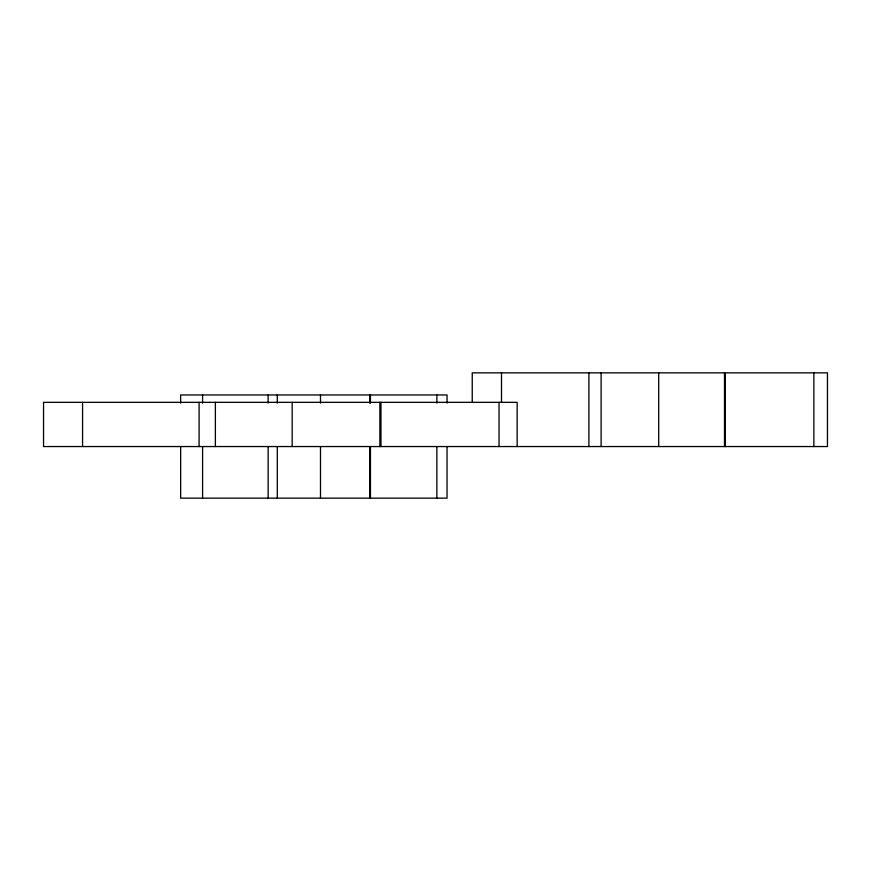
<?xml version="1.0" encoding="UTF-8"?>
<svg xmlns="http://www.w3.org/2000/svg" width="871" height="871" viewBox="0 0 871 871"><rect width="100%" height="100%" fill="white"/><g stroke="black" fill="none" stroke-linecap="round" stroke-linejoin="round"><path stroke-width="1.31" d="M813.862 372.853L813.862 446.551M725.314 372.853L725.314 446.551M724.476 372.853L724.476 446.551M658.705 372.853L658.705 446.551M601.121 372.853L601.121 446.551M588.905 372.853L588.905 446.551M517.156 446.551L517.156 402.337L43.55 402.337L43.55 446.551L827.45 446.551L827.45 372.853L472.245 372.853L472.245 402.337M501.5 372.853L501.5 402.337M499.039 402.337L499.039 446.551M447.052 403.11L447.052 394.966L180.645 394.966L180.645 403.11M447.052 446.551L447.052 498.147L180.645 498.147L180.645 446.551M436.861 394.966L436.861 403.11M436.861 446.551L436.861 498.147M380.975 402.337L380.975 446.551M379.865 402.337L379.865 446.551M370.447 394.966L370.447 403.11M370.447 446.551L370.447 498.147M369.816 394.966L369.816 403.11M369.816 446.551L369.816 498.147M320.495 394.966L320.495 403.11M320.495 446.551L320.495 498.147M292.166 402.337L292.166 446.551M277.294 394.966L277.294 403.11M277.294 446.551L277.294 498.147M268.137 394.966L268.137 403.11M268.137 446.551L268.137 498.147M215.377 402.337L215.377 446.551M202.584 394.966L202.584 403.11M202.584 446.551L202.584 498.147M199.1 402.337L199.1 446.551M82.56 402.337L82.56 446.551"/></g></svg>
